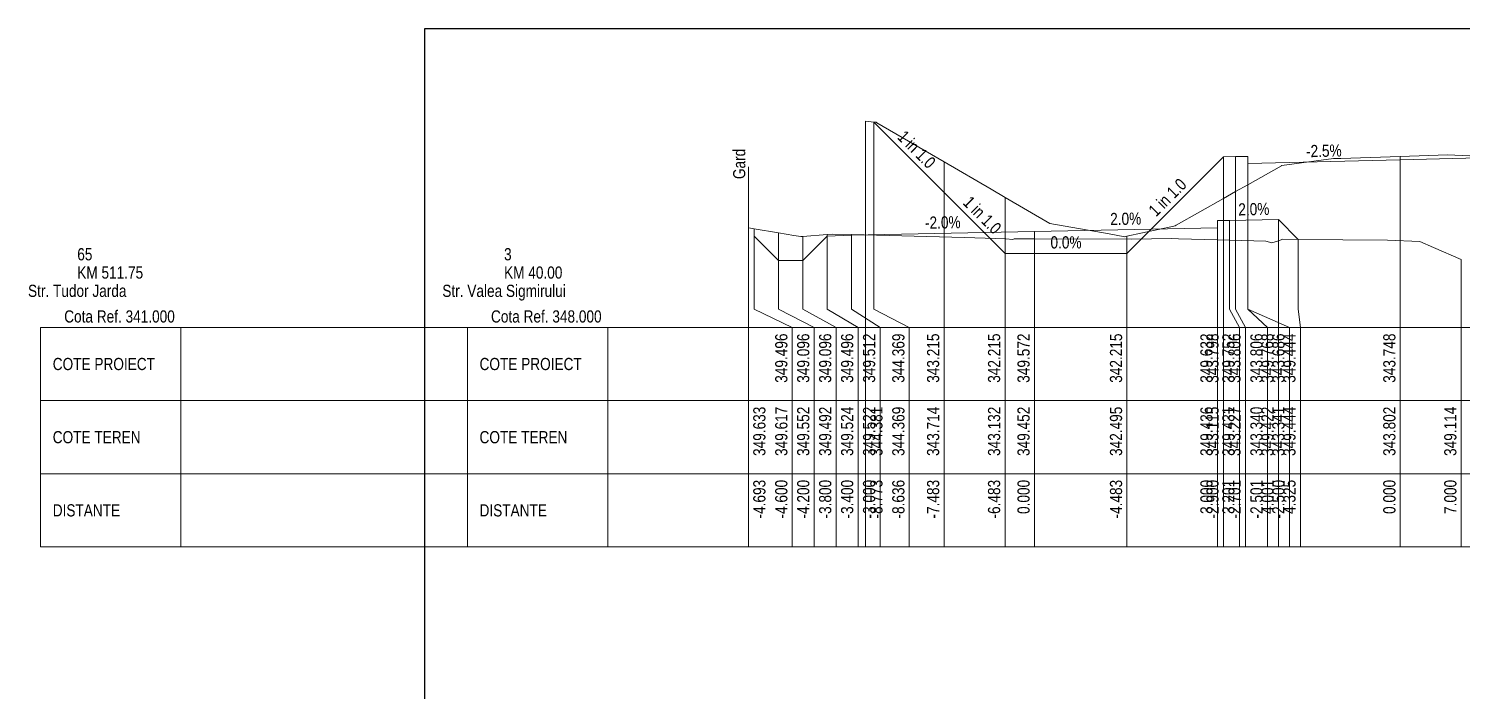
# Model space of a CAD drawing. Extents: x 1 to 634, y 0 to 594.
# Drawn here: x 43.5 to 67, y 17.85 to 28.7 of the extents above; entities that cross this region are included whole.
import ezdxf
from ezdxf.enums import TextEntityAlignment as Align

# ---------------------------------------------------------------- set-up
doc = ezdxf.new("R2010")
doc.units = 0
doc.header["$MEASUREMENT"] = 0
doc.layers.add('ARD-No Plot', color=1, linetype='Continuous', lineweight=0, plot=False)
for name, color, linetype, lineweight in [('Cartus', 7, 'Continuous', 0), ('DESIGN-TEXT', 7, 'Continuous', 0), ('EXISTING-TEXT', 7, 'Continuous', 0), ('LINES', 7, 'Continuous', 0), ('Text', 7, 'Continuous', 0), ('X-RL', 7, 'Continuous', 0), ('XPLOT-DESIGN', 5, 'Continuous', 0), ('XPLOT-EXISTING', 3, 'Continuous', 0), ('XPLOT-GRADE', 7, 'Continuous', 0), ('XPLOT-KM', 7, 'Continuous', 0), ('XPLOT-TITLE', 7, 'Continuous', 0)]:
    doc.layers.add(name, color=color, linetype=linetype, lineweight=lineweight)
doc.styles.add('$0$$0$Arial', font='arial.ttf', dxfattribs={"width": 0.8})
doc.styles.add('$1$$0$Arial', font='arial.ttf', dxfattribs={"width": 0.8})

# ---------------------------------------------------------------- blocks, each defined once
blk = doc.blocks.new('$0$$0$A3_TRANSV_ALIN_TIRENA')
at = {"layer": ''}
blk.add_lwpolyline([(0, 0), (0, 287), (345, 287), (345, 0)], close=True, dxfattribs=at)

msp = doc.modelspace()

# ---------------------------------------------------------------- linework, layer by layer
at = {"layer": 'LINES'}
for p, q in [((57.227, 24.1), (57.227, 27.181)), ((57.227, 24.1), (57.227, 27.181)), ((57.364, 24.1), (57.364, 27.169)), ((57.364, 24.1), (57.364, 27.169)), ((57.364, 24.1), (57.364, 27.169)), ((63.1, 24.1), (63.1, 26.598)), ((63.1, 24.1), (63.1, 26.598)), ((63.1, 24.1), (63.1, 26.598)), ((63.299, 24.1), (63.299, 26.606)), ((63.299, 24.1), (63.299, 26.606)), ((63.299, 24.1), (63.299, 26.606)), ((63.499, 24.1), (63.499, 26.606)), ((63.499, 24.1), (63.499, 26.606)), ((63.499, 24.1), (63.499, 26.606)), ((66, 24.1), (66, 26.602)), ((66, 24.1), (66, 26.602)), ((66, 24.1), (66, 26.602)), ((55.307, 26.433), (55.307, 24.433)), ((58.517, 24.1), (58.517, 26.514)), ((58.517, 24.1), (58.517, 26.514)), ((58.517, 24.1), (58.517, 26.514)), ((63.5, 24.1), (63.5, 26.486)), ((63.5, 24.1), (63.5, 26.486)), ((63.5, 24.1), (63.5, 26.486)), ((59.517, 24.1), (59.517, 25.932)), ((59.517, 24.1), (59.517, 25.932)), ((59.517, 24.1), (59.517, 25.932)), ((55.307, 24.1), (55.307, 25.433)), ((55.307, 24.1), (55.307, 25.433)), ((55.4, 24.1), (55.4, 25.417)), ((55.4, 24.1), (55.4, 25.417)), ((55.4, 24.1), (55.4, 25.417)), ((63, 24.1), (63, 25.432)), ((63, 24.1), (63, 25.432)), ((63, 24.1), (63, 25.432)), ((63.201, 24.1), (63.201, 25.552)), ((63.201, 24.1), (63.201, 25.552)), ((63.201, 24.1), (63.201, 25.552)), ((64.001, 24.1), (64.001, 25.568)), ((64.001, 24.1), (64.001, 25.568)), ((64.001, 24.1), (64.001, 25.568)), ((55.8, 24.1), (55.8, 25.352)), ((55.8, 24.1), (55.8, 25.352)), ((55.8, 24.1), (55.8, 25.352)), ((56.2, 24.1), (56.2, 25.292)), ((56.2, 24.1), (56.2, 25.292)), ((56.2, 24.1), (56.2, 25.292)), ((56.6, 24.1), (56.6, 25.324)), ((56.6, 24.1), (56.6, 25.324)), ((56.6, 24.1), (56.6, 25.324)), ((57, 24.1), (57, 25.322)), ((57, 24.1), (57, 25.322)), ((57, 24.1), (57, 25.322)), ((60, 24.1), (60, 25.372)), ((60, 24.1), (60, 25.372)), ((60, 24.1), (60, 25.372)), ((61.517, 24.1), (61.517, 25.295)), ((61.517, 24.1), (61.517, 25.295)), ((61.517, 24.1), (61.517, 25.295)), ((64.325, 24.1), (64.325, 25.244)), ((64.325, 24.1), (64.325, 25.244)), ((64.325, 24.1), (64.325, 25.244)), ((67, 24.1), (67, 24.914)), ((67, 24.1), (67, 24.914)), ((55.307, 23.8), (55.307, 24.1)), ((55.307, 23.8), (55.307, 24.1)), ((56.027, 23.8), (55.4, 24.1)), ((56.027, 23.8), (55.4, 24.1)), ((56.027, 23.8), (55.4, 24.1)), ((56.387, 23.8), (55.8, 24.1)), ((56.387, 23.8), (55.8, 24.1)), ((56.387, 23.8), (55.8, 24.1)), ((56.747, 23.8), (56.2, 24.1)), ((56.747, 23.8), (56.2, 24.1)), ((56.747, 23.8), (56.2, 24.1)), ((57.107, 23.8), (56.6, 24.1)), ((57.107, 23.8), (56.6, 24.1)), ((57.107, 23.8), (56.6, 24.1)), ((57.467, 23.8), (57, 24.1)), ((57.467, 23.8), (57, 24.1)), ((57.467, 23.8), (57, 24.1)), ((57.227, 23.8), (57.227, 24.1)), ((57.227, 23.8), (57.227, 24.1)), ((57.947, 23.8), (57.364, 24.1)), ((57.947, 23.8), (57.364, 24.1)), ((57.947, 23.8), (57.364, 24.1)), ((58.517, 23.8), (58.517, 24.1)), ((58.517, 23.8), (58.517, 24.1)), ((58.517, 23.8), (58.517, 24.1)), ((59.517, 23.8), (59.517, 24.1)), ((59.517, 23.8), (59.517, 24.1)), ((59.517, 23.8), (59.517, 24.1)), ((60, 23.8), (60, 24.1)), ((60, 23.8), (60, 24.1)), ((60, 23.8), (60, 24.1)), ((61.517, 23.8), (61.517, 24.1)), ((61.517, 23.8), (61.517, 24.1)), ((61.517, 23.8), (61.517, 24.1)), ((63, 23.8), (63, 24.1)), ((63, 23.8), (63, 24.1)), ((63, 23.8), (63, 24.1)), ((63.1, 23.8), (63.1, 24.1)), ((63.1, 23.8), (63.1, 24.1)), ((63.1, 23.8), (63.1, 24.1)), ((63.36, 23.8), (63.201, 24.1)), ((63.36, 23.8), (63.201, 24.1)), ((63.36, 23.8), (63.201, 24.1)), ((63.46, 23.8), (63.299, 24.1)), ((63.46, 23.8), (63.299, 24.1)), ((63.46, 23.8), (63.299, 24.1)), ((63.82, 23.8), (63.499, 24.1)), ((63.82, 23.8), (63.499, 24.1)), ((63.82, 23.8), (63.499, 24.1)), ((64.18, 23.8), (63.5, 24.1)), ((64.18, 23.8), (63.5, 24.1)), ((64.18, 23.8), (63.5, 24.1)), ((64.001, 23.8), (64.001, 24.1)), ((64.001, 23.8), (64.001, 24.1)), ((64.001, 23.8), (64.001, 24.1)), ((64.361, 23.8), (64.325, 24.1)), ((64.361, 23.8), (64.325, 24.1)), ((64.361, 23.8), (64.325, 24.1)), ((66, 23.8), (66, 24.1)), ((66, 23.8), (66, 24.1)), ((66, 23.8), (66, 24.1)), ((67, 23.8), (67, 24.1)), ((67, 23.8), (67, 24.1)), ((43.698, 22.6), (43.698, 23.8)), ((43.698, 23.8), (46, 23.8)), ((46, 20.2), (46, 23.8)), ((46, 23.8), (86, 23.8)), ((50.698, 22.6), (50.698, 23.8)), ((50.698, 23.8), (53, 23.8)), ((53, 20.2), (53, 23.8)), ((53, 23.8), (67, 23.8)), ((55.307, 20.2), (55.307, 23.8)), ((55.307, 20.2), (55.307, 23.8)), ((56.027, 20.2), (56.027, 23.8)), ((56.027, 20.2), (56.027, 23.8)), ((56.027, 20.2), (56.027, 23.8)), ((56.387, 20.2), (56.387, 23.8)), ((56.387, 20.2), (56.387, 23.8)), ((56.387, 20.2), (56.387, 23.8)), ((56.747, 20.2), (56.747, 23.8)), ((56.747, 20.2), (56.747, 23.8)), ((56.747, 20.2), (56.747, 23.8)), ((57.107, 20.2), (57.107, 23.8)), ((57.107, 20.2), (57.107, 23.8)), ((57.107, 20.2), (57.107, 23.8)), ((57.227, 20.2), (57.227, 23.8)), ((57.227, 20.2), (57.227, 23.8)), ((57.467, 20.2), (57.467, 23.8)), ((57.467, 20.2), (57.467, 23.8)), ((57.467, 20.2), (57.467, 23.8)), ((57.947, 20.2), (57.947, 23.8)), ((57.947, 20.2), (57.947, 23.8)), ((57.947, 20.2), (57.947, 23.8)), ((58.517, 20.2), (58.517, 23.8)), ((58.517, 20.2), (58.517, 23.8)), ((58.517, 20.2), (58.517, 23.8)), ((59.517, 20.2), (59.517, 23.8)), ((59.517, 20.2), (59.517, 23.8)), ((59.517, 20.2), (59.517, 23.8)), ((60, 20.2), (60, 23.8)), ((60, 20.2), (60, 23.8)), ((60, 20.2), (60, 23.8)), ((61.517, 20.2), (61.517, 23.8)), ((61.517, 20.2), (61.517, 23.8)), ((61.517, 20.2), (61.517, 23.8)), ((63, 20.2), (63, 23.8)), ((63, 20.2), (63, 23.8)), ((63, 20.2), (63, 23.8)), ((63.1, 20.2), (63.1, 23.8)), ((63.1, 20.2), (63.1, 23.8)), ((63.1, 20.2), (63.1, 23.8)), ((63.36, 20.2), (63.36, 23.8)), ((63.36, 20.2), (63.36, 23.8)), ((63.36, 20.2), (63.36, 23.8)), ((63.46, 20.2), (63.46, 23.8)), ((63.46, 20.2), (63.46, 23.8)), ((63.46, 20.2), (63.46, 23.8)), ((63.82, 20.2), (63.82, 23.8)), ((63.82, 20.2), (63.82, 23.8)), ((63.82, 20.2), (63.82, 23.8)), ((64.001, 20.2), (64.001, 23.8)), ((64.001, 20.2), (64.001, 23.8)), ((64.001, 20.2), (64.001, 23.8)), ((64.18, 20.2), (64.18, 23.8)), ((64.18, 20.2), (64.18, 23.8)), ((64.18, 20.2), (64.18, 23.8)), ((64.361, 20.2), (64.361, 23.8)), ((64.361, 20.2), (64.361, 23.8)), ((64.361, 20.2), (64.361, 23.8)), ((66, 20.2), (66, 23.8)), ((66, 20.2), (66, 23.8)), ((66, 20.2), (66, 23.8)), ((67, 20.2), (67, 23.8)), ((67, 20.2), (67, 23.8)), ((67, 20.2), (67, 23.8)), ((43.698, 21.4), (43.698, 22.6)), ((43.698, 22.6), (46, 22.6)), ((46, 22.6), (43.698, 22.6)), ((46, 22.6), (86, 22.6)), ((50.698, 21.4), (50.698, 22.6)), ((50.698, 22.6), (53, 22.6)), ((53, 22.6), (50.698, 22.6)), ((53, 22.6), (67, 22.6)), ((43.698, 20.2), (43.698, 21.4)), ((43.698, 21.4), (46, 21.4)), ((46, 21.4), (43.698, 21.4)), ((46, 21.4), (86, 21.4)), ((50.698, 20.2), (50.698, 21.4)), ((50.698, 21.4), (53, 21.4)), ((53, 21.4), (50.698, 21.4)), ((53, 21.4), (67, 21.4)), ((46, 20.2), (43.698, 20.2)), ((46, 20.2), (86, 20.2)), ((53, 20.2), (50.698, 20.2)), ((53, 20.2), (67, 20.2))]:
    msp.add_line(p, q, dxfattribs=at)
at = {"layer": 'XPLOT-DESIGN'}
for p, q in [((57.364, 27.169), (58.517, 26.015)), ((61.517, 25.015), (63.1, 26.598)), ((63.1, 26.598), (63.299, 26.606)), ((63.299, 26.606), (63.499, 26.606)), ((63.499, 26.606), (63.5, 26.486)), ((66, 26.548), (68.5, 26.611)), ((63.5, 26.486), (66, 26.548)), ((58.517, 26.015), (59.517, 25.015)), ((60, 25.372), (63, 25.432)), ((63, 25.432), (63.001, 25.552)), ((63.001, 25.552), (63.201, 25.552)), ((63.201, 25.552), (64.001, 25.568)), ((64.001, 25.568), (64.325, 25.244)), ((55.4, 25.296), (55.8, 24.896)), ((56.2, 24.896), (56.6, 25.296)), ((56.6, 25.296), (57, 25.312)), ((57, 25.312), (60, 25.372)), ((59.517, 25.015), (61.517, 25.015)), ((55.8, 24.896), (56.2, 24.896))]:
    msp.add_line(p, q, dxfattribs=at)
at = {"layer": 'XPLOT-EXISTING'}
for p, q in [((57.227, 27.181), (57.364, 27.169)), ((57.364, 27.169), (57.402, 27.165)), ((57.402, 27.165), (57.414, 27.155)), ((57.414, 27.155), (58.517, 26.514)), ((64.056, 26.454), (64.905, 26.568)), ((64.905, 26.568), (65.027, 26.569)), ((65.027, 26.569), (66, 26.602)), ((66, 26.602), (66.772, 26.628)), ((66, 26.602), (66, 26.602)), ((66.772, 26.628), (67.619, 26.593)), ((58.517, 26.514), (59.291, 26.065)), ((63.5, 26.141), (64.051, 26.452)), ((64.051, 26.452), (64.052, 26.453)), ((64.052, 26.453), (64.056, 26.454)), ((63.299, 26.027), (63.499, 26.14)), ((63.499, 26.14), (63.5, 26.141)), ((59.291, 26.065), (59.517, 25.932)), ((59.517, 25.932), (60.251, 25.504)), ((62.323, 25.476), (63.1, 25.915)), ((63.1, 25.915), (63.299, 26.027)), ((55.307, 25.433), (55.4, 25.417)), ((55.4, 25.417), (55.8, 25.352)), ((60.251, 25.504), (61.222, 25.334)), ((61.517, 25.295), (62.286, 25.46)), ((62.286, 25.46), (62.308, 25.465)), ((62.308, 25.465), (62.323, 25.476)), ((55.8, 25.352), (56.055, 25.31)), ((56.055, 25.31), (56.168, 25.29)), ((56.168, 25.29), (56.2, 25.292)), ((56.2, 25.292), (56.6, 25.324)), ((56.6, 25.324), (56.684, 25.331)), ((56.684, 25.331), (57, 25.322)), ((57, 25.322), (58.853, 25.273)), ((58.853, 25.273), (59.528, 25.255)), ((59.528, 25.255), (59.643, 25.244)), ((59.643, 25.244), (59.669, 25.253)), ((59.669, 25.253), (60, 25.252)), ((60, 25.252), (60, 25.252)), ((60, 25.252), (61.589, 25.249)), ((61.222, 25.334), (61.48, 25.287)), ((61.48, 25.287), (61.517, 25.295)), ((61.589, 25.249), (62.245, 25.261)), ((62.245, 25.261), (62.361, 25.251)), ((62.361, 25.251), (63, 25.236)), ((63, 25.236), (63.201, 25.231)), ((63.201, 25.231), (63.794, 25.217)), ((63.794, 25.217), (63.892, 25.188)), ((63.892, 25.188), (64.001, 25.222)), ((64.001, 25.222), (64.075, 25.246)), ((64.075, 25.246), (64.325, 25.244)), ((64.325, 25.244), (65.79, 25.231)), ((65.79, 25.231), (66.318, 25.211)), ((66.318, 25.211), (66.542, 25.111)), ((66.542, 25.111), (67, 24.914)), ((67, 24.914), (67, 24.914))]:
    msp.add_line(p, q, dxfattribs=at)

# ---------------------------------------------------------------- block references
at = {"layer": 'Cartus', "xscale": 0.1, "yscale": 0.1, "zscale": 0.1}
msp.add_blockref('$0$$0$A3_TRANSV_ALIN_TIRENA', (50, 0), dxfattribs=at)

# ---------------------------------------------------------------- texts
at = {"layer": 'ARD-No Plot', "width": 0.8}
for s, style, p in [('Str. Tudor Jarda', '$0$$0$Arial', (44.3, 24.3)), ('Str. Valea Sigmirului', '$1$$0$Arial', (51.3, 24.3))]:
    msp.add_text(s, height=0.2, dxfattribs=dict(at, style=style)).set_placement(p, align=Align.CENTER)
at = {"layer": 'DESIGN-TEXT', "width": 0.8}
for s, style, p in [('349.496', '$1$$0$Arial', (55.947, 23.7)), ('349.096', '$1$$0$Arial', (56.307, 23.7)), ('349.096', '$1$$0$Arial', (56.667, 23.7)), ('349.496', '$1$$0$Arial', (57.027, 23.7)), ('349.512', '$1$$0$Arial', (57.387, 23.7)), ('344.369', '$0$$0$Arial', (57.867, 23.7)), ('343.215', '$0$$0$Arial', (58.437, 23.7)), ('342.215', '$0$$0$Arial', (59.437, 23.7)), ('349.572', '$1$$0$Arial', (59.92, 23.7)), ('342.215', '$0$$0$Arial', (61.437, 23.7)), ('349.632', '$1$$0$Arial', (62.92, 23.7)), ('343.798', '$0$$0$Arial', (63.02, 23.7)), ('349.752', '$1$$0$Arial', (63.28, 23.7)), ('343.806', '$0$$0$Arial', (63.38, 23.7)), ('343.806', '$0$$0$Arial', (63.74, 23.7)), ('349.768', '$1$$0$Arial', (63.921, 23.7)), ('343.686', '$0$$0$Arial', (64.1, 23.7)), ('349.444', '$1$$0$Arial', (64.281, 23.7)), ('343.748', '$0$$0$Arial', (65.92, 23.7))]:
    msp.add_text(s, height=0.2, rotation=90, dxfattribs=dict(at, style=style)).set_placement(p, align=Align.RIGHT)
at = {"layer": 'EXISTING-TEXT', "width": 0.8}
for s, style, p in [('349.633', '$1$$0$Arial', (55.587, 22.5)), ('349.617', '$1$$0$Arial', (55.947, 22.5)), ('349.552', '$1$$0$Arial', (56.307, 22.5)), ('349.492', '$1$$0$Arial', (56.667, 22.5)), ('349.524', '$1$$0$Arial', (57.027, 22.5)), ('349.522', '$1$$0$Arial', (57.387, 22.5)), ('344.381', '$0$$0$Arial', (57.507, 22.5)), ('344.369', '$0$$0$Arial', (57.867, 22.5)), ('343.714', '$0$$0$Arial', (58.437, 22.5)), ('343.132', '$0$$0$Arial', (59.437, 22.5)), ('349.452', '$1$$0$Arial', (59.92, 22.5)), ('349.452', '$1$$0$Arial', (59.92, 22.5)), ('342.495', '$0$$0$Arial', (61.437, 22.5)), ('349.436', '$1$$0$Arial', (62.92, 22.5)), ('343.115', '$0$$0$Arial', (63.02, 22.5)), ('349.431', '$1$$0$Arial', (63.28, 22.5)), ('343.227', '$0$$0$Arial', (63.38, 22.5)), ('343.340', '$0$$0$Arial', (63.74, 22.5)), ('349.422', '$1$$0$Arial', (63.921, 22.5)), ('343.341', '$0$$0$Arial', (64.1, 22.5)), ('349.444', '$1$$0$Arial', (64.281, 22.5)), ('343.802', '$0$$0$Arial', (65.92, 22.5)), ('343.802', '$0$$0$Arial', (65.92, 22.5)), ('349.114', '$1$$0$Arial', (66.92, 22.5)), ('349.114', '$1$$0$Arial', (66.92, 22.5))]:
    msp.add_text(s, height=0.2, rotation=90, dxfattribs=dict(at, style=style)).set_placement(p, align=Align.RIGHT)
at = {"layer": 'Text', "style": '$1$$0$Arial', "width": 0.8}
msp.add_text('Gard', height=0.2, rotation=90, dxfattribs=at).set_placement((55.257, 26.233))
at = {"layer": 'Text', "width": 0.8}
for s, style, p in [('-4.693', '$1$$0$Arial', (55.587, 21.3)), ('-4.693', '$1$$0$Arial', (55.587, 21.3)), ('-4.600', '$1$$0$Arial', (55.947, 21.3)), ('-4.600', '$1$$0$Arial', (55.947, 21.3)), ('-4.600', '$1$$0$Arial', (55.947, 21.3)), ('-4.200', '$1$$0$Arial', (56.307, 21.3)), ('-4.200', '$1$$0$Arial', (56.307, 21.3)), ('-4.200', '$1$$0$Arial', (56.307, 21.3)), ('-3.800', '$1$$0$Arial', (56.667, 21.3)), ('-3.800', '$1$$0$Arial', (56.667, 21.3)), ('-3.800', '$1$$0$Arial', (56.667, 21.3)), ('-3.400', '$1$$0$Arial', (57.027, 21.3)), ('-3.400', '$1$$0$Arial', (57.027, 21.3)), ('-3.400', '$1$$0$Arial', (57.027, 21.3)), ('-3.000', '$1$$0$Arial', (57.387, 21.3)), ('-3.000', '$1$$0$Arial', (57.387, 21.3)), ('-3.000', '$1$$0$Arial', (57.387, 21.3)), ('-8.773', '$0$$0$Arial', (57.507, 21.3)), ('-8.773', '$0$$0$Arial', (57.507, 21.3)), ('-8.636', '$0$$0$Arial', (57.867, 21.3)), ('-8.636', '$0$$0$Arial', (57.867, 21.3)), ('-8.636', '$0$$0$Arial', (57.867, 21.3)), ('-7.483', '$0$$0$Arial', (58.437, 21.3)), ('-7.483', '$0$$0$Arial', (58.437, 21.3)), ('-7.483', '$0$$0$Arial', (58.437, 21.3)), ('-6.483', '$0$$0$Arial', (59.437, 21.3)), ('-6.483', '$0$$0$Arial', (59.437, 21.3)), ('-6.483', '$0$$0$Arial', (59.437, 21.3)), ('0.000', '$1$$0$Arial', (59.92, 21.3)), ('0.000', '$1$$0$Arial', (59.92, 21.3)), ('0.000', '$1$$0$Arial', (59.92, 21.3)), ('-4.483', '$0$$0$Arial', (61.437, 21.3)), ('-4.483', '$0$$0$Arial', (61.437, 21.3)), ('-4.483', '$0$$0$Arial', (61.437, 21.3)), ('3.000', '$1$$0$Arial', (62.92, 21.3)), ('3.000', '$1$$0$Arial', (62.92, 21.3)), ('3.000', '$1$$0$Arial', (62.92, 21.3)), ('-2.900', '$0$$0$Arial', (63.02, 21.3)), ('-2.900', '$0$$0$Arial', (63.02, 21.3)), ('-2.900', '$0$$0$Arial', (63.02, 21.3)), ('3.201', '$1$$0$Arial', (63.28, 21.3)), ('3.201', '$1$$0$Arial', (63.28, 21.3)), ('3.201', '$1$$0$Arial', (63.28, 21.3)), ('-2.701', '$0$$0$Arial', (63.38, 21.3)), ('-2.701', '$0$$0$Arial', (63.38, 21.3)), ('-2.701', '$0$$0$Arial', (63.38, 21.3)), ('-2.501', '$0$$0$Arial', (63.74, 21.3)), ('-2.501', '$0$$0$Arial', (63.74, 21.3)), ('-2.501', '$0$$0$Arial', (63.74, 21.3)), ('4.001', '$1$$0$Arial', (63.921, 21.3)), ('4.001', '$1$$0$Arial', (63.921, 21.3)), ('4.001', '$1$$0$Arial', (63.921, 21.3)), ('-2.500', '$0$$0$Arial', (64.1, 21.3)), ('-2.500', '$0$$0$Arial', (64.1, 21.3)), ('-2.500', '$0$$0$Arial', (64.1, 21.3)), ('4.325', '$1$$0$Arial', (64.281, 21.3)), ('4.325', '$1$$0$Arial', (64.281, 21.3)), ('4.325', '$1$$0$Arial', (64.281, 21.3)), ('0.000', '$0$$0$Arial', (65.92, 21.3)), ('0.000', '$0$$0$Arial', (65.92, 21.3)), ('0.000', '$0$$0$Arial', (65.92, 21.3)), ('7.000', '$1$$0$Arial', (66.92, 21.3)), ('7.000', '$1$$0$Arial', (66.92, 21.3))]:
    msp.add_text(s, height=0.2, rotation=90, dxfattribs=dict(at, style=style)).set_placement(p, align=Align.RIGHT)
at = {"layer": 'X-RL', "width": 0.8}
for s, style, p in [('Cota Ref. 341.000', '$0$$0$Arial', (45.9, 23.88)), ('Cota Ref. 348.000', '$1$$0$Arial', (52.9, 23.88))]:
    msp.add_text(s, height=0.2, dxfattribs=dict(at, style=style)).set_placement(p, align=Align.RIGHT)
at = {"layer": 'XPLOT-GRADE', "width": 0.8}
for s, rotation, style, p in [('1 in 1.0', 315, '$0$$0$Arial', (57.997, 26.648)), ('-2.5%', 1.4321, '$0$$0$Arial', (64.748, 26.597)), ('1 in 1.0', 45, '$0$$0$Arial', (62.252, 25.863)), ('1 in 1.0', 315, '$0$$0$Arial', (59.074, 25.572)), ('-2.0%', 1.1458, '$1$$0$Arial', (58.498, 25.422)), ('2.0%', 1.1458, '$1$$0$Arial', (61.498, 25.482)), ('2.0%', 1.1458, '$1$$0$Arial', (63.599, 25.64)), ('0.0%', 0, '$0$$0$Arial', (60.517, 25.095))]:
    msp.add_text(s, height=0.2, rotation=rotation, dxfattribs=dict(at, style=style)).set_placement(p, align=Align.CENTER)
at = {"layer": 'XPLOT-KM', "width": 0.8}
for s, style, p in [('65', '$0$$0$Arial', (44.3, 24.9)), ('3', '$1$$0$Arial', (51.3, 24.9)), ('KM 511.75', '$0$$0$Arial', (44.3, 24.6)), ('KM 40.00', '$1$$0$Arial', (51.3, 24.6))]:
    msp.add_text(s, height=0.2, dxfattribs=dict(at, style=style)).set_placement(p)
at = {"layer": 'XPLOT-TITLE', "width": 0.8}
for s, style, p in [('COTE PROIECT', '$0$$0$Arial', (43.898, 23.1)), ('COTE PROIECT', '$1$$0$Arial', (50.898, 23.1)), ('COTE TEREN', '$0$$0$Arial', (43.898, 21.9)), ('COTE TEREN', '$1$$0$Arial', (50.898, 21.9)), ('DISTANTE', '$0$$0$Arial', (43.898, 20.7)), ('DISTANTE', '$1$$0$Arial', (50.898, 20.7))]:
    msp.add_text(s, height=0.2, dxfattribs=dict(at, style=style)).set_placement(p)

doc.saveas('drawing.dxf')
